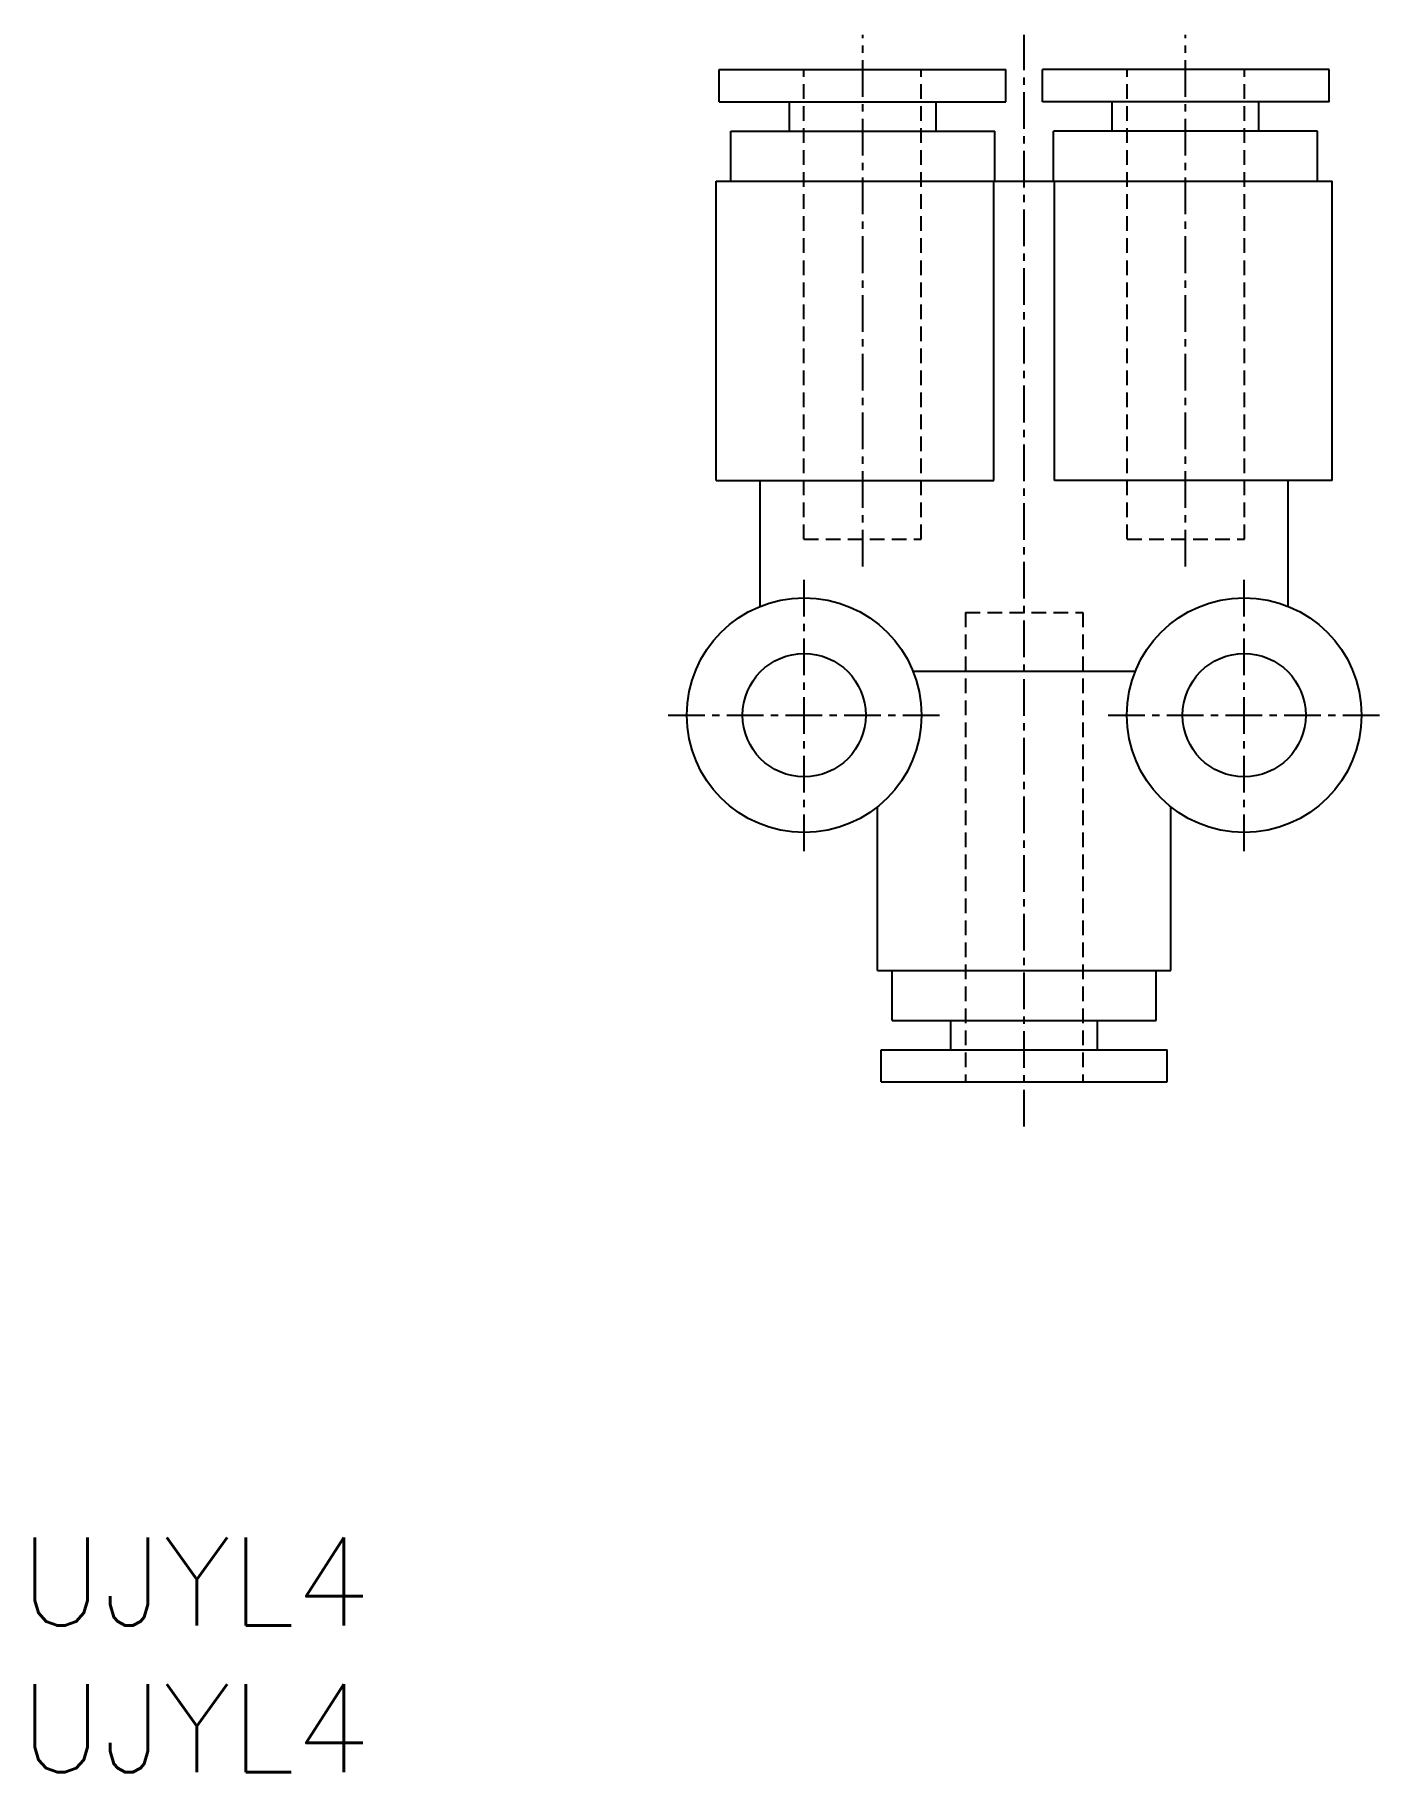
# Model space of a CAD drawing. Extents: x 0.5 to 46.4, y 0 to 59.2.
import ezdxf

# ---------------------------------------------------------------- set-up
doc = ezdxf.new("R2010")
doc.units = 0
doc.linetypes.add('CENTER', pattern=[2, 1.25, -0.25, 0.25, -0.25])
doc.linetypes.add('DASHED', pattern=[0.75, 0.5, -0.25])
doc.layers.get('0').update_dxf_attribs({"linetype": 'CONTINUOUS'})
doc.layers.add('CENTER', color=1, linetype='CENTER')
doc.styles.get("Standard").update_dxf_attribs({"font": 'txt.shx'})

# ---------------------------------------------------------------- blocks, each defined once
blk = doc.blocks.new('*U7')
at = {"color": 7, "linetype": 'CONTINUOUS'}
blk.add_text('UJYL4', height=3, dxfattribs=at).set_placement((0, 5))
blk = doc.blocks.new('*U8')
at = {"color": 7, "linetype": 'CONTINUOUS'}
blk.add_text('UJYL4', height=3, dxfattribs=at).set_placement((0, 0))

msp = doc.modelspace()

# ---------------------------------------------------------------- linework, layer by layer
at = {"color": 7, "linetype": 'CONTINUOUS'}
for p, q in [((23.845, 58.024), (33.62, 58.024)), ((23.845, 56.924), (23.845, 58.024)), ((33.62, 56.924), (33.62, 58.024)), ((34.87, 56.924), (34.87, 58.024)), ((44.645, 58.024), (34.87, 58.024)), ((44.645, 56.924), (44.645, 58.024)), ((23.845, 56.924), (33.62, 56.924)), ((26.245, 55.924), (26.245, 56.924)), ((31.245, 55.924), (31.245, 56.924)), ((44.645, 56.924), (34.87, 56.924)), ((37.245, 55.924), (37.245, 56.924)), ((42.245, 55.924), (42.245, 56.924)), ((24.245, 55.924), (33.245, 55.924)), ((24.245, 54.224), (24.245, 55.924)), ((33.245, 54.224), (33.245, 55.924)), ((35.245, 54.224), (35.245, 55.924)), ((44.245, 55.924), (35.245, 55.924)), ((44.245, 54.224), (44.245, 55.924)), ((23.745, 54.224), (44.745, 54.224)), ((23.745, 44.024), (23.745, 54.224)), ((33.21, 44.024), (33.21, 54.224)), ((35.28, 44.024), (35.28, 54.224)), ((44.745, 44.024), (44.745, 54.224)), ((23.745, 44.024), (33.21, 44.024)), ((25.245, 39.732), (25.245, 44.024)), ((44.745, 44.024), (35.28, 44.024)), ((43.245, 39.732), (43.245, 44.024)), ((30.453, 37.524), (38.037, 37.524)), ((29.245, 27.324), (29.245, 32.902)), ((39.245, 27.324), (39.245, 32.902)), ((29.245, 27.324), (39.245, 27.324)), ((29.745, 25.624), (29.745, 27.324)), ((38.745, 25.624), (38.745, 27.324)), ((29.745, 25.624), (38.745, 25.624)), ((31.745, 24.624), (31.745, 25.624)), ((36.745, 24.624), (36.745, 25.624)), ((29.37, 23.524), (29.37, 24.624)), ((29.37, 24.624), (39.12, 24.624)), ((39.12, 23.524), (39.12, 24.624)), ((29.37, 23.524), (39.12, 23.524))]:
    msp.add_line(p, q, dxfattribs=at)
at = {"color": 3, "linetype": 'DASHED'}
for p, q in [((26.732, 42.024), (26.732, 58.024)), ((30.732, 42.024), (30.732, 58.024)), ((37.757, 42.024), (37.757, 58.024)), ((41.757, 42.024), (41.757, 58.024)), ((26.732, 42.024), (30.732, 42.024)), ((37.757, 42.024), (41.757, 42.024)), ((32.245, 39.524), (36.245, 39.524)), ((32.245, 39.524), (32.245, 23.524)), ((36.245, 39.524), (36.245, 23.524))]:
    msp.add_line(p, q, dxfattribs=at)
at = {"color": 7, "linetype": 'CONTINUOUS'}
for centre, radius in [((26.745, 36.024), 4), ((41.745, 36.024), 4), ((26.745, 36.024), 2.1), ((41.745, 36.024), 2.1)]:
    msp.add_circle(centre, radius, dxfattribs=at)
at = {"layer": 'CENTER', "color": 1, "linetype": 'CENTER'}
for p, q in [((28.745, 41.092), (28.745, 59.212)), ((34.245, 22.003), (34.245, 59.212)), ((39.745, 41.092), (39.745, 59.212)), ((26.745, 31.384), (26.745, 40.664)), ((41.745, 31.384), (41.745, 40.664)), ((22.105, 36.024), (31.385, 36.024)), ((37.105, 36.024), (46.385, 36.024))]:
    msp.add_line(p, q, dxfattribs=at)

# ---------------------------------------------------------------- block references
at = {"color": 7, "linetype": 'CONTINUOUS'}
for name in ['*U7', '*U8']:
    msp.add_blockref(name, (0, 0), dxfattribs=at)

doc.saveas('drawing.dxf')
